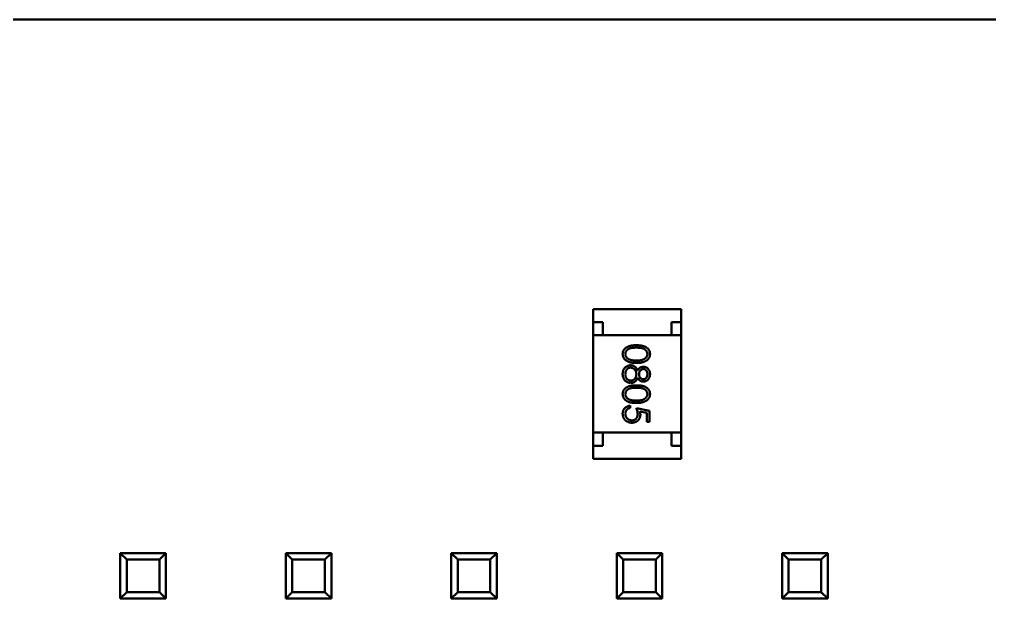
# Model space of a CAD drawing. Header units: millimetres. Extents: x -351 to 1050, y -103 to 376.
# Drawn here: x 92.69 to 107.59, y 236.98 to 245.88 of the extents above; entities that cross this region are included whole.
import ezdxf

# ---------------------------------------------------------------- set-up
doc = ezdxf.new("R2010")
doc.units = ezdxf.units.MM
doc.layers.add('Видимый контур (ГОСТ)', color=7, linetype='Continuous', lineweight=50)

msp = doc.modelspace()

# ---------------------------------------------------------------- linework, layer by layer
at = {"layer": 'Видимый контур (ГОСТ)'}
for p, q in [((58.294, 245.875), (161.454, 245.875)), ((101.504, 241.425), (102.854, 241.425)), ((101.504, 241.425), (101.504, 241.225)), ((102.854, 241.425), (102.854, 241.225)), ((101.504, 241.225), (101.504, 241.025)), ((101.654, 241.225), (101.504, 241.225)), ((101.654, 241.025), (101.654, 241.225)), ((102.704, 241.225), (102.704, 241.025)), ((102.854, 241.225), (102.704, 241.225)), ((102.854, 241.025), (102.854, 241.225)), ((102.854, 241.025), (101.504, 241.025)), ((101.504, 239.525), (101.504, 241.025)), ((101.654, 241.025), (102.704, 241.025)), ((102.854, 239.525), (102.854, 241.025)), ((102.069, 239.94), (102.069, 239.904)), ((102.166, 239.899), (102.366, 239.858)), ((102.325, 239.829), (102.22, 239.851)), ((102.325, 239.693), (102.325, 239.829)), ((102.366, 239.858), (102.366, 239.693)), ((102.366, 239.693), (102.325, 239.693)), ((101.504, 239.525), (101.504, 239.325)), ((102.854, 239.525), (101.504, 239.525)), ((101.654, 239.525), (102.704, 239.525)), ((101.654, 239.325), (101.654, 239.525)), ((102.704, 239.525), (102.704, 239.325)), ((102.854, 239.325), (102.854, 239.525)), ((101.504, 239.325), (101.654, 239.325)), ((101.504, 239.125), (101.504, 239.325)), ((102.704, 239.325), (102.854, 239.325)), ((102.854, 239.125), (102.854, 239.325)), ((101.504, 239.125), (102.854, 239.125)), ((94.244, 236.975), (94.244, 237.675)), ((94.244, 237.675), (94.944, 237.675)), ((94.344, 237.575), (94.244, 237.675)), ((94.344, 237.075), (94.344, 237.575)), ((94.344, 237.575), (94.844, 237.575)), ((94.844, 237.575), (94.944, 237.675)), ((94.844, 237.575), (94.844, 237.075)), ((94.944, 237.675), (94.944, 236.975)), ((96.784, 236.975), (96.784, 237.675)), ((96.784, 237.675), (97.484, 237.675)), ((96.884, 237.575), (96.784, 237.675)), ((96.884, 237.075), (96.884, 237.575)), ((96.884, 237.575), (97.384, 237.575)), ((97.384, 237.575), (97.484, 237.675)), ((97.384, 237.575), (97.384, 237.075)), ((97.484, 237.675), (97.484, 236.975)), ((99.324, 236.975), (99.324, 237.675)), ((99.324, 237.675), (100.024, 237.675)), ((99.424, 237.575), (99.324, 237.675)), ((99.424, 237.075), (99.424, 237.575)), ((99.424, 237.575), (99.924, 237.575)), ((99.924, 237.575), (100.024, 237.675)), ((99.924, 237.575), (99.924, 237.075)), ((100.024, 237.675), (100.024, 236.975)), ((101.864, 236.975), (101.864, 237.675)), ((101.864, 237.675), (102.564, 237.675)), ((101.964, 237.575), (101.864, 237.675)), ((101.964, 237.075), (101.964, 237.575)), ((101.964, 237.575), (102.464, 237.575)), ((102.464, 237.575), (102.564, 237.675)), ((102.464, 237.575), (102.464, 237.075)), ((102.564, 237.675), (102.564, 236.975)), ((104.404, 236.975), (104.404, 237.675)), ((104.404, 237.675), (105.104, 237.675)), ((104.504, 237.575), (104.404, 237.675)), ((104.504, 237.075), (104.504, 237.575)), ((104.504, 237.575), (105.004, 237.575)), ((105.004, 237.575), (105.104, 237.675)), ((105.004, 237.575), (105.004, 237.075)), ((105.104, 237.675), (105.104, 236.975)), ((94.244, 236.975), (94.344, 237.075)), ((94.944, 236.975), (94.244, 236.975)), ((94.844, 237.075), (94.344, 237.075)), ((94.944, 236.975), (94.844, 237.075)), ((96.784, 236.975), (96.884, 237.075)), ((97.484, 236.975), (96.784, 236.975)), ((97.384, 237.075), (96.884, 237.075)), ((97.484, 236.975), (97.384, 237.075)), ((99.324, 236.975), (99.424, 237.075)), ((100.024, 236.975), (99.324, 236.975)), ((99.924, 237.075), (99.424, 237.075)), ((100.024, 236.975), (99.924, 237.075)), ((101.864, 236.975), (101.964, 237.075)), ((102.564, 236.975), (101.864, 236.975)), ((102.464, 237.075), (101.964, 237.075)), ((102.564, 236.975), (102.464, 237.075)), ((104.404, 236.975), (104.504, 237.075)), ((105.104, 236.975), (104.404, 236.975)), ((105.004, 237.075), (104.504, 237.075)), ((105.104, 236.975), (105.004, 237.075))]:
    msp.add_line(p, q, dxfattribs=at)
for centre, start, end in [((94.594, 237.325), 359.1487, 0.8513), ((97.134, 237.325), 359.1588, 0.8412), ((99.674, 237.325), 359.1691, 0.8309), ((102.214, 237.325), 359.0965, 0.9035), ((104.754, 237.325), 359.106, 0.894)]:
    msp.add_arc(centre, 0.35, start, end, dxfattribs=at)
for points, knots in [([(101.956, 240.734), (101.956, 240.737), (101.956, 240.743), (101.957, 240.753), (101.959, 240.762), (101.961, 240.77), (101.964, 240.779), (101.968, 240.787), (101.973, 240.795), (101.978, 240.803), (101.984, 240.81), (101.99, 240.817), (101.997, 240.824), (102.005, 240.83), (102.014, 240.836), (102.023, 240.841), (102.033, 240.846), (102.044, 240.851), (102.055, 240.855), (102.068, 240.858), (102.082, 240.861), (102.096, 240.864), (102.112, 240.866), (102.129, 240.867), (102.147, 240.868), (102.16, 240.868), (102.166, 240.868)], [0, 0, 0, 0, 0.033787, 0.066622, 0.099285, 0.131361, 0.163585, 0.196104, 0.228902, 0.262158, 0.295991, 0.330218, 0.36506, 0.400951, 0.43762, 0.475708, 0.515381, 0.556414, 0.599765, 0.646424, 0.696431, 0.749782, 0.806573, 0.867436, 0.931887, 1, 1, 1, 1]), ([(102.166, 240.868), (102.172, 240.868), (102.185, 240.868), (102.203, 240.867), (102.22, 240.866), (102.236, 240.864), (102.251, 240.861), (102.264, 240.858), (102.277, 240.855), (102.288, 240.851), (102.299, 240.847), (102.309, 240.842), (102.318, 240.836), (102.327, 240.831), (102.334, 240.824), (102.342, 240.818), (102.348, 240.811), (102.354, 240.803), (102.359, 240.795), (102.364, 240.787), (102.368, 240.779), (102.371, 240.77), (102.373, 240.762), (102.375, 240.753), (102.376, 240.743), (102.376, 240.737), (102.376, 240.734)], [0, 0, 0, 0, 0.068595, 0.133246, 0.194313, 0.251279, 0.304513, 0.354235, 0.400481, 0.443411, 0.484015, 0.523252, 0.561042, 0.5979, 0.633518, 0.668314, 0.702496, 0.736685, 0.770293, 0.803437, 0.835913, 0.86846, 0.900847, 0.933467, 0.966258, 1, 1, 1, 1]), ([(102.166, 240.596), (102.16, 240.596), (102.148, 240.596), (102.13, 240.597), (102.114, 240.598), (102.099, 240.6), (102.084, 240.603), (102.07, 240.606), (102.058, 240.61), (102.046, 240.614), (102.035, 240.619), (102.025, 240.624), (102.016, 240.629), (102.007, 240.635), (101.999, 240.642), (101.991, 240.649), (101.984, 240.656), (101.978, 240.664), (101.973, 240.672), (101.968, 240.68), (101.965, 240.688), (101.961, 240.697), (101.959, 240.706), (101.957, 240.715), (101.956, 240.725), (101.956, 240.731), (101.956, 240.734)], [0, 0, 0, 0, 0.065063, 0.126773, 0.185516, 0.240765, 0.29298, 0.34225, 0.388919, 0.432776, 0.474628, 0.514775, 0.553606, 0.591426, 0.628028, 0.663804, 0.698984, 0.733591, 0.767628, 0.801208, 0.834264, 0.866981, 0.89972, 0.932702, 0.966176, 1, 1, 1, 1]), ([(102.166, 240.832), (102.161, 240.832), (102.15, 240.832), (102.135, 240.831), (102.121, 240.83), (102.108, 240.829), (102.096, 240.827), (102.085, 240.825), (102.075, 240.823), (102.066, 240.82), (102.058, 240.816), (102.05, 240.813), (102.043, 240.809), (102.036, 240.805), (102.03, 240.8), (102.024, 240.795), (102.019, 240.789), (102.013, 240.782), (102.007, 240.772), (102.001, 240.759), (101.998, 240.746), (101.997, 240.737), (101.997, 240.733)], [0, 0, 0, 0, 0.072951, 0.141584, 0.205926, 0.265301, 0.320597, 0.371817, 0.41879, 0.461699, 0.502134, 0.540804, 0.578181, 0.614297, 0.649678, 0.684299, 0.718359, 0.752081, 0.817652, 0.879722, 0.939966, 1, 1, 1, 1]), ([(101.997, 240.733), (101.997, 240.728), (101.997, 240.72), (102.001, 240.707), (102.006, 240.694), (102.013, 240.684), (102.019, 240.677), (102.024, 240.671), (102.029, 240.666), (102.036, 240.662), (102.042, 240.658), (102.049, 240.654), (102.057, 240.65), (102.063, 240.648), (102.066, 240.647)], [0, 0, 0, 0, 0.112813, 0.225394, 0.339595, 0.459675, 0.521735, 0.583926, 0.648174, 0.713881, 0.781004, 0.851451, 0.924051, 1, 1, 1, 1]), ([(102.335, 240.733), (102.335, 240.737), (102.335, 240.746), (102.331, 240.759), (102.326, 240.772), (102.319, 240.782), (102.313, 240.789), (102.308, 240.795), (102.303, 240.8), (102.296, 240.804), (102.29, 240.809), (102.282, 240.813), (102.275, 240.816), (102.266, 240.82), (102.257, 240.823), (102.247, 240.825), (102.236, 240.827), (102.224, 240.829), (102.211, 240.83), (102.197, 240.831), (102.182, 240.832), (102.171, 240.832), (102.166, 240.832)], [0, 0, 0, 0, 0.060387, 0.120883, 0.182755, 0.247811, 0.281299, 0.315088, 0.349702, 0.384857, 0.420966, 0.458511, 0.497175, 0.537602, 0.580503, 0.627468, 0.678388, 0.733983, 0.793747, 0.857714, 0.926698, 1, 1, 1, 1]), ([(102.376, 240.734), (102.376, 240.731), (102.376, 240.725), (102.375, 240.715), (102.373, 240.706), (102.371, 240.697), (102.368, 240.688), (102.364, 240.68), (102.359, 240.672), (102.354, 240.664), (102.348, 240.656), (102.341, 240.649), (102.334, 240.642), (102.326, 240.636), (102.317, 240.63), (102.308, 240.624), (102.297, 240.619), (102.286, 240.614), (102.275, 240.61), (102.262, 240.606), (102.248, 240.603), (102.234, 240.6), (102.218, 240.598), (102.202, 240.597), (102.184, 240.596), (102.172, 240.596), (102.166, 240.596)], [0, 0, 0, 0, 0.033788, 0.067194, 0.099862, 0.132567, 0.165151, 0.197913, 0.231319, 0.265083, 0.299255, 0.334399, 0.369943, 0.406284, 0.444064, 0.482998, 0.523354, 0.565537, 0.609613, 0.656391, 0.705885, 0.758325, 0.813832, 0.872795, 0.934722, 1, 1, 1, 1]), ([(102.166, 240.632), (102.171, 240.632), (102.18, 240.632), (102.194, 240.633), (102.207, 240.634), (102.22, 240.635), (102.231, 240.637), (102.243, 240.639), (102.253, 240.642), (102.263, 240.645), (102.272, 240.649), (102.28, 240.653), (102.288, 240.657), (102.295, 240.661), (102.302, 240.666), (102.308, 240.671), (102.313, 240.677), (102.319, 240.684), (102.326, 240.694), (102.331, 240.707), (102.335, 240.72), (102.335, 240.728), (102.335, 240.733)], [0, 0, 0, 0, 0.065681, 0.128486, 0.188175, 0.245106, 0.299448, 0.350823, 0.399942, 0.446672, 0.491255, 0.533376, 0.573853, 0.612526, 0.649597, 0.685532, 0.720106, 0.753838, 0.818925, 0.880493, 0.940311, 1, 1, 1, 1]), ([(101.956, 240.425), (101.956, 240.43), (101.956, 240.441), (101.958, 240.456), (101.961, 240.47), (101.965, 240.483), (101.971, 240.495), (101.977, 240.507), (101.985, 240.517), (101.994, 240.526), (102.004, 240.534), (102.014, 240.541), (102.024, 240.547), (102.035, 240.552), (102.046, 240.555), (102.057, 240.558), (102.068, 240.56), (102.076, 240.56), (102.079, 240.56)], [0, 0, 0, 0, 0.078556, 0.152863, 0.22356, 0.290375, 0.355403, 0.418291, 0.480389, 0.543073, 0.604924, 0.664398, 0.721943, 0.778375, 0.83383, 0.888861, 0.944089, 1, 1, 1, 1]), ([(102.066, 240.647), (102.069, 240.646), (102.076, 240.643), (102.088, 240.64), (102.099, 240.638), (102.112, 240.635), (102.125, 240.634), (102.138, 240.633), (102.152, 240.632), (102.161, 240.632), (102.166, 240.632)], [0, 0, 0, 0, 0.110588, 0.224542, 0.342503, 0.464324, 0.590756, 0.722227, 0.858843, 1, 1, 1, 1]), ([(102.079, 240.56), (102.082, 240.56), (102.088, 240.56), (102.096, 240.559), (102.104, 240.558), (102.112, 240.556), (102.119, 240.553), (102.127, 240.55), (102.134, 240.546), (102.141, 240.542), (102.147, 240.536), (102.154, 240.531), (102.16, 240.524), (102.166, 240.517), (102.172, 240.509), (102.178, 240.5), (102.184, 240.491), (102.187, 240.485), (102.189, 240.481)], [0, 0, 0, 0, 0.058854, 0.116315, 0.172675, 0.22878, 0.28458, 0.340257, 0.39663, 0.453507, 0.512318, 0.572648, 0.636022, 0.702363, 0.771483, 0.844184, 0.92007, 1, 1, 1, 1]), ([(102, 240.319), (101.996, 240.322), (101.989, 240.328), (101.98, 240.339), (101.973, 240.351), (101.967, 240.364), (101.962, 240.378), (101.958, 240.392), (101.956, 240.408), (101.956, 240.419), (101.956, 240.425)], [0, 0, 0, 0, 0.119283, 0.237093, 0.354796, 0.474576, 0.59746, 0.724926, 0.858883, 1, 1, 1, 1]), ([(102.078, 240.524), (102.075, 240.524), (102.067, 240.524), (102.057, 240.521), (102.047, 240.517), (102.037, 240.512), (102.028, 240.505), (102.02, 240.497), (102.013, 240.487), (102.007, 240.477), (102.002, 240.465), (101.999, 240.452), (101.997, 240.438), (101.997, 240.429), (101.997, 240.424)], [0, 0, 0, 0, 0.074898, 0.148596, 0.224471, 0.302323, 0.381919, 0.461149, 0.542417, 0.626716, 0.714597, 0.804903, 0.900127, 1, 1, 1, 1]), ([(101.997, 240.424), (101.997, 240.421), (101.997, 240.413), (101.998, 240.403), (102, 240.393), (102.003, 240.383), (102.007, 240.374), (102.011, 240.366), (102.016, 240.358), (102.022, 240.351), (102.029, 240.345), (102.036, 240.339), (102.043, 240.335), (102.05, 240.331), (102.058, 240.328), (102.065, 240.326), (102.074, 240.324), (102.079, 240.324), (102.082, 240.324)], [0, 0, 0, 0, 0.076559, 0.149161, 0.218827, 0.285567, 0.350313, 0.414125, 0.477179, 0.540368, 0.602202, 0.662034, 0.719934, 0.775907, 0.831115, 0.886667, 0.942552, 1, 1, 1, 1]), ([(102.166, 240.422), (102.166, 240.426), (102.166, 240.433), (102.165, 240.443), (102.163, 240.453), (102.16, 240.462), (102.156, 240.471), (102.151, 240.479), (102.146, 240.487), (102.14, 240.495), (102.133, 240.502), (102.126, 240.508), (102.119, 240.513), (102.111, 240.517), (102.103, 240.52), (102.095, 240.522), (102.087, 240.524), (102.081, 240.524), (102.078, 240.524)], [0, 0, 0, 0, 0.071269, 0.139812, 0.206497, 0.271535, 0.336082, 0.400528, 0.464984, 0.53005, 0.594423, 0.655583, 0.714849, 0.772115, 0.828999, 0.885122, 0.942079, 1, 1, 1, 1]), ([(102.082, 240.324), (102.085, 240.324), (102.09, 240.324), (102.098, 240.326), (102.106, 240.328), (102.113, 240.331), (102.12, 240.335), (102.127, 240.34), (102.134, 240.346), (102.141, 240.353), (102.147, 240.36), (102.152, 240.368), (102.156, 240.376), (102.16, 240.384), (102.163, 240.393), (102.165, 240.403), (102.166, 240.412), (102.166, 240.419), (102.166, 240.422)], [0, 0, 0, 0, 0.057339, 0.113063, 0.169181, 0.225775, 0.283826, 0.343454, 0.405907, 0.471392, 0.538003, 0.603064, 0.667602, 0.732225, 0.797005, 0.863048, 0.930357, 1, 1, 1, 1]), ([(102.189, 240.481), (102.191, 240.486), (102.196, 240.495), (102.205, 240.507), (102.215, 240.517), (102.226, 240.525), (102.237, 240.532), (102.249, 240.536), (102.261, 240.539), (102.27, 240.539), (102.274, 240.54)], [0, 0, 0, 0, 0.14586, 0.282426, 0.41085, 0.535029, 0.654701, 0.770133, 0.884556, 1, 1, 1, 1]), ([(102.273, 240.504), (102.271, 240.504), (102.267, 240.503), (102.261, 240.502), (102.255, 240.5), (102.249, 240.498), (102.243, 240.494), (102.238, 240.49), (102.233, 240.485), (102.227, 240.48), (102.223, 240.473), (102.219, 240.467), (102.215, 240.46), (102.212, 240.453), (102.21, 240.446), (102.208, 240.438), (102.207, 240.431), (102.207, 240.426), (102.207, 240.423)], [0, 0, 0, 0, 0.054564, 0.107826, 0.161924, 0.21751, 0.274498, 0.334815, 0.397555, 0.464755, 0.532901, 0.600097, 0.665354, 0.731084, 0.796883, 0.863292, 0.930831, 1, 1, 1, 1]), ([(102.207, 240.423), (102.207, 240.419), (102.207, 240.413), (102.209, 240.403), (102.212, 240.393), (102.216, 240.384), (102.221, 240.375), (102.227, 240.367), (102.234, 240.361), (102.241, 240.355), (102.25, 240.35), (102.258, 240.347), (102.266, 240.345), (102.271, 240.345), (102.274, 240.345)], [0, 0, 0, 0, 0.08969, 0.178494, 0.266838, 0.356558, 0.445334, 0.530806, 0.614076, 0.697707, 0.779142, 0.855354, 0.928557, 1, 1, 1, 1]), ([(102.335, 240.424), (102.335, 240.427), (102.335, 240.433), (102.334, 240.441), (102.333, 240.448), (102.331, 240.456), (102.328, 240.463), (102.325, 240.469), (102.321, 240.475), (102.317, 240.481), (102.312, 240.486), (102.307, 240.491), (102.302, 240.495), (102.297, 240.498), (102.291, 240.501), (102.285, 240.502), (102.279, 240.504), (102.275, 240.504), (102.273, 240.504)], [0, 0, 0, 0, 0.075243, 0.147209, 0.216447, 0.284025, 0.350655, 0.415031, 0.47963, 0.544652, 0.608044, 0.667828, 0.725114, 0.780992, 0.835527, 0.889438, 0.944072, 1, 1, 1, 1]), ([(102.376, 240.422), (102.376, 240.417), (102.376, 240.407), (102.373, 240.392), (102.369, 240.378), (102.362, 240.365), (102.355, 240.352), (102.346, 240.341), (102.335, 240.332), (102.324, 240.324), (102.312, 240.317), (102.299, 240.312), (102.286, 240.309), (102.277, 240.309), (102.273, 240.309)], [0, 0, 0, 0, 0.08941, 0.176306, 0.262626, 0.349446, 0.435498, 0.518928, 0.601355, 0.684256, 0.765807, 0.844877, 0.92228, 1, 1, 1, 1]), ([(102.274, 240.54), (102.278, 240.539), (102.287, 240.539), (102.299, 240.536), (102.312, 240.531), (102.324, 240.524), (102.336, 240.516), (102.346, 240.506), (102.355, 240.494), (102.363, 240.481), (102.369, 240.468), (102.373, 240.453), (102.376, 240.438), (102.376, 240.428), (102.376, 240.422)], [0, 0, 0, 0, 0.074058, 0.14887, 0.226668, 0.307735, 0.391157, 0.473929, 0.557928, 0.644989, 0.733364, 0.821092, 0.909287, 1, 1, 1, 1]), ([(102.274, 240.345), (102.276, 240.345), (102.28, 240.345), (102.285, 240.346), (102.291, 240.348), (102.296, 240.35), (102.301, 240.353), (102.306, 240.356), (102.311, 240.36), (102.316, 240.365), (102.321, 240.37), (102.325, 240.376), (102.328, 240.383), (102.331, 240.39), (102.333, 240.398), (102.334, 240.406), (102.335, 240.415), (102.335, 240.421), (102.335, 240.424)], [0, 0, 0, 0, 0.050902, 0.101034, 0.151084, 0.203062, 0.256248, 0.310847, 0.368769, 0.430015, 0.49252, 0.556049, 0.621996, 0.690192, 0.761385, 0.836356, 0.915487, 1, 1, 1, 1]), ([(101.956, 240.119), (101.956, 240.122), (101.956, 240.128), (101.957, 240.137), (101.959, 240.146), (101.961, 240.155), (101.964, 240.163), (101.968, 240.172), (101.973, 240.18), (101.978, 240.188), (101.984, 240.195), (101.99, 240.202), (101.997, 240.209), (102.005, 240.215), (102.014, 240.221), (102.023, 240.226), (102.033, 240.231), (102.044, 240.235), (102.055, 240.239), (102.068, 240.243), (102.082, 240.246), (102.096, 240.248), (102.112, 240.25), (102.129, 240.251), (102.147, 240.252), (102.16, 240.252), (102.166, 240.252)], [0, 0, 0, 0, 0.033787, 0.066622, 0.099285, 0.131361, 0.163585, 0.196104, 0.228902, 0.262158, 0.295991, 0.330218, 0.36506, 0.400951, 0.43762, 0.475708, 0.515381, 0.556414, 0.599765, 0.646424, 0.696431, 0.749782, 0.806573, 0.867436, 0.931887, 1, 1, 1, 1]), ([(102.083, 240.288), (102.079, 240.288), (102.071, 240.289), (102.06, 240.29), (102.049, 240.292), (102.038, 240.296), (102.028, 240.3), (102.018, 240.305), (102.009, 240.311), (102.003, 240.316), (102, 240.319)], [0, 0, 0, 0, 0.128158, 0.253673, 0.377325, 0.499385, 0.622918, 0.745839, 0.871395, 1, 1, 1, 1]), ([(102.189, 240.366), (102.187, 240.362), (102.184, 240.356), (102.179, 240.347), (102.173, 240.339), (102.167, 240.331), (102.161, 240.324), (102.155, 240.317), (102.149, 240.312), (102.142, 240.307), (102.136, 240.302), (102.129, 240.299), (102.122, 240.295), (102.114, 240.293), (102.107, 240.291), (102.099, 240.289), (102.091, 240.289), (102.085, 240.288), (102.083, 240.288)], [0, 0, 0, 0, 0.079525, 0.1551, 0.22722, 0.295911, 0.362056, 0.42552, 0.485813, 0.544495, 0.60146, 0.657841, 0.713974, 0.769468, 0.82613, 0.882885, 0.940701, 1, 1, 1, 1]), ([(102.166, 240.252), (102.172, 240.252), (102.185, 240.252), (102.203, 240.251), (102.22, 240.25), (102.236, 240.248), (102.251, 240.246), (102.264, 240.243), (102.277, 240.24), (102.288, 240.236), (102.299, 240.231), (102.309, 240.226), (102.318, 240.221), (102.327, 240.215), (102.334, 240.209), (102.342, 240.202), (102.348, 240.195), (102.354, 240.188), (102.359, 240.18), (102.364, 240.172), (102.368, 240.164), (102.371, 240.155), (102.373, 240.146), (102.375, 240.137), (102.376, 240.128), (102.376, 240.122), (102.376, 240.119)], [0, 0, 0, 0, 0.068595, 0.133246, 0.194313, 0.251279, 0.304513, 0.354235, 0.400481, 0.443411, 0.484015, 0.523252, 0.561042, 0.5979, 0.633518, 0.668314, 0.702496, 0.736685, 0.770293, 0.803437, 0.835913, 0.86846, 0.900847, 0.933467, 0.966258, 1, 1, 1, 1]), ([(102.273, 240.309), (102.268, 240.309), (102.26, 240.309), (102.247, 240.312), (102.236, 240.317), (102.225, 240.323), (102.215, 240.331), (102.205, 240.341), (102.196, 240.352), (102.192, 240.361), (102.189, 240.366)], [0, 0, 0, 0, 0.121904, 0.239413, 0.35541, 0.472091, 0.592859, 0.718703, 0.854892, 1, 1, 1, 1]), ([(102.166, 239.981), (102.16, 239.981), (102.148, 239.981), (102.13, 239.982), (102.114, 239.983), (102.099, 239.985), (102.084, 239.987), (102.07, 239.991), (102.058, 239.994), (102.046, 239.998), (102.035, 240.003), (102.025, 240.008), (102.016, 240.014), (102.007, 240.02), (101.999, 240.026), (101.991, 240.033), (101.984, 240.04), (101.978, 240.048), (101.973, 240.056), (101.968, 240.064), (101.965, 240.073), (101.961, 240.082), (101.959, 240.091), (101.957, 240.1), (101.956, 240.109), (101.956, 240.115), (101.956, 240.119)], [0, 0, 0, 0, 0.065063, 0.126773, 0.185516, 0.240765, 0.29298, 0.34225, 0.388919, 0.432776, 0.474628, 0.514775, 0.553606, 0.591426, 0.628028, 0.663804, 0.698984, 0.733591, 0.767628, 0.801208, 0.834264, 0.866981, 0.89972, 0.932702, 0.966176, 1, 1, 1, 1]), ([(102.166, 240.216), (102.161, 240.216), (102.15, 240.216), (102.135, 240.216), (102.121, 240.215), (102.108, 240.214), (102.096, 240.212), (102.085, 240.21), (102.075, 240.207), (102.066, 240.204), (102.058, 240.201), (102.05, 240.197), (102.043, 240.194), (102.036, 240.189), (102.03, 240.184), (102.024, 240.179), (102.019, 240.174), (102.013, 240.166), (102.007, 240.156), (102.001, 240.144), (101.998, 240.131), (101.997, 240.122), (101.997, 240.117)], [0, 0, 0, 0, 0.072951, 0.141584, 0.205926, 0.265301, 0.320597, 0.371817, 0.41879, 0.461699, 0.502134, 0.540804, 0.578181, 0.614297, 0.649678, 0.684299, 0.718359, 0.752081, 0.817652, 0.879722, 0.939966, 1, 1, 1, 1]), ([(101.997, 240.117), (101.997, 240.113), (101.997, 240.104), (102.001, 240.091), (102.006, 240.079), (102.013, 240.069), (102.019, 240.061), (102.024, 240.056), (102.029, 240.051), (102.036, 240.046), (102.042, 240.042), (102.049, 240.038), (102.057, 240.035), (102.063, 240.033), (102.066, 240.032)], [0, 0, 0, 0, 0.112813, 0.225394, 0.339595, 0.459675, 0.521735, 0.583926, 0.648174, 0.713881, 0.781004, 0.851451, 0.924051, 1, 1, 1, 1]), ([(102.335, 240.117), (102.335, 240.122), (102.335, 240.131), (102.331, 240.144), (102.326, 240.156), (102.319, 240.166), (102.313, 240.174), (102.308, 240.179), (102.303, 240.184), (102.296, 240.189), (102.29, 240.193), (102.282, 240.197), (102.275, 240.201), (102.266, 240.204), (102.257, 240.207), (102.247, 240.21), (102.236, 240.212), (102.224, 240.213), (102.211, 240.215), (102.197, 240.216), (102.182, 240.216), (102.171, 240.216), (102.166, 240.216)], [0, 0, 0, 0, 0.060387, 0.120883, 0.182755, 0.247811, 0.281299, 0.315088, 0.349702, 0.384857, 0.420966, 0.458511, 0.497175, 0.537602, 0.580503, 0.627468, 0.678388, 0.733983, 0.793747, 0.857714, 0.926698, 1, 1, 1, 1]), ([(102.376, 240.119), (102.376, 240.115), (102.376, 240.109), (102.375, 240.1), (102.373, 240.091), (102.371, 240.082), (102.368, 240.073), (102.364, 240.065), (102.359, 240.056), (102.354, 240.048), (102.348, 240.041), (102.341, 240.034), (102.334, 240.027), (102.326, 240.02), (102.317, 240.014), (102.308, 240.009), (102.297, 240.004), (102.286, 239.999), (102.275, 239.994), (102.262, 239.991), (102.248, 239.988), (102.234, 239.985), (102.218, 239.983), (102.202, 239.982), (102.184, 239.981), (102.172, 239.981), (102.166, 239.981)], [0, 0, 0, 0, 0.033788, 0.067194, 0.099862, 0.132567, 0.165151, 0.197913, 0.231319, 0.265083, 0.299255, 0.334399, 0.369943, 0.406284, 0.444064, 0.482998, 0.523354, 0.565537, 0.609613, 0.656391, 0.705885, 0.758325, 0.813832, 0.872795, 0.934722, 1, 1, 1, 1]), ([(102.166, 240.016), (102.171, 240.017), (102.18, 240.017), (102.194, 240.017), (102.207, 240.018), (102.22, 240.02), (102.231, 240.022), (102.243, 240.024), (102.253, 240.027), (102.263, 240.03), (102.272, 240.033), (102.28, 240.037), (102.288, 240.041), (102.295, 240.046), (102.302, 240.051), (102.308, 240.056), (102.313, 240.061), (102.319, 240.069), (102.326, 240.079), (102.331, 240.091), (102.335, 240.104), (102.335, 240.113), (102.335, 240.117)], [0, 0, 0, 0, 0.065681, 0.128486, 0.188175, 0.245106, 0.299448, 0.350823, 0.399942, 0.446672, 0.491255, 0.533376, 0.573853, 0.612526, 0.649597, 0.685532, 0.720106, 0.753838, 0.818925, 0.880493, 0.940311, 1, 1, 1, 1]), ([(102.066, 240.032), (102.069, 240.03), (102.076, 240.028), (102.088, 240.025), (102.099, 240.022), (102.112, 240.02), (102.125, 240.019), (102.138, 240.017), (102.152, 240.017), (102.161, 240.017), (102.166, 240.016)], [0, 0, 0, 0, 0.110588, 0.224542, 0.342503, 0.464324, 0.590756, 0.722227, 0.858843, 1, 1, 1, 1]), ([(101.956, 239.818), (101.956, 239.822), (101.956, 239.829), (101.958, 239.841), (101.96, 239.852), (101.964, 239.862), (101.968, 239.873), (101.973, 239.882), (101.98, 239.891), (101.987, 239.9), (101.995, 239.908), (102.004, 239.915), (102.013, 239.921), (102.023, 239.926), (102.034, 239.931), (102.045, 239.935), (102.057, 239.938), (102.065, 239.939), (102.069, 239.94)], [0, 0, 0, 0, 0.065421, 0.128708, 0.190236, 0.250724, 0.310637, 0.370766, 0.431615, 0.493523, 0.555883, 0.617342, 0.678668, 0.740711, 0.802985, 0.866803, 0.932347, 1, 1, 1, 1]), ([(102.097, 239.678), (102.094, 239.678), (102.087, 239.678), (102.077, 239.679), (102.068, 239.681), (102.059, 239.682), (102.05, 239.685), (102.041, 239.688), (102.033, 239.692), (102.024, 239.696), (102.016, 239.701), (102.009, 239.706), (102.002, 239.712), (101.995, 239.718), (101.989, 239.724), (101.983, 239.731), (101.978, 239.738), (101.973, 239.746), (101.969, 239.754), (101.966, 239.762), (101.963, 239.77), (101.96, 239.779), (101.958, 239.788), (101.957, 239.798), (101.956, 239.808), (101.956, 239.814), (101.956, 239.818)], [0, 0, 0, 0, 0.044014, 0.087434, 0.130118, 0.172554, 0.214555, 0.256298, 0.298438, 0.340849, 0.382715, 0.423924, 0.464246, 0.504074, 0.543862, 0.583567, 0.623094, 0.663229, 0.703551, 0.743938, 0.784541, 0.82575, 0.867757, 0.910745, 0.954914, 1, 1, 1, 1]), ([(102.069, 239.904), (102.065, 239.903), (102.058, 239.901), (102.047, 239.897), (102.038, 239.893), (102.03, 239.887), (102.023, 239.881), (102.016, 239.874), (102.011, 239.865), (102.006, 239.856), (102.002, 239.846), (101.999, 239.836), (101.997, 239.826), (101.997, 239.819), (101.997, 239.815)], [0, 0, 0, 0, 0.094687, 0.181994, 0.264377, 0.34218, 0.418618, 0.496509, 0.577369, 0.661511, 0.746733, 0.831258, 0.915206, 1, 1, 1, 1]), ([(101.997, 239.815), (101.997, 239.812), (101.997, 239.805), (101.999, 239.795), (102.001, 239.786), (102.004, 239.777), (102.008, 239.768), (102.013, 239.759), (102.019, 239.751), (102.026, 239.744), (102.033, 239.737), (102.041, 239.731), (102.05, 239.726), (102.058, 239.721), (102.068, 239.718), (102.078, 239.716), (102.088, 239.714), (102.095, 239.714), (102.098, 239.714)], [0, 0, 0, 0, 0.064207, 0.126425, 0.18768, 0.248216, 0.308305, 0.369661, 0.431699, 0.495947, 0.559758, 0.622295, 0.683911, 0.745092, 0.80674, 0.869087, 0.93329, 1, 1, 1, 1]), ([(102.228, 239.804), (102.228, 239.799), (102.227, 239.791), (102.226, 239.778), (102.223, 239.766), (102.219, 239.754), (102.214, 239.743), (102.207, 239.732), (102.2, 239.723), (102.191, 239.713), (102.182, 239.705), (102.171, 239.698), (102.161, 239.692), (102.149, 239.687), (102.137, 239.683), (102.124, 239.68), (102.111, 239.678), (102.101, 239.678), (102.097, 239.678)], [0, 0, 0, 0, 0.065808, 0.129394, 0.190894, 0.251281, 0.310815, 0.370371, 0.430768, 0.492881, 0.555104, 0.616067, 0.677256, 0.73826, 0.800762, 0.864778, 0.931045, 1, 1, 1, 1]), ([(102.098, 239.714), (102.102, 239.714), (102.108, 239.714), (102.117, 239.715), (102.126, 239.717), (102.134, 239.72), (102.142, 239.724), (102.149, 239.729), (102.156, 239.734), (102.162, 239.74), (102.168, 239.747), (102.173, 239.754), (102.177, 239.762), (102.181, 239.771), (102.183, 239.78), (102.185, 239.79), (102.186, 239.8), (102.187, 239.807), (102.187, 239.81)], [0, 0, 0, 0, 0.065351, 0.127916, 0.18836, 0.247216, 0.30563, 0.36377, 0.422661, 0.482687, 0.5433, 0.604118, 0.664965, 0.727413, 0.791468, 0.858055, 0.927037, 1, 1, 1, 1]), ([(102.187, 239.81), (102.186, 239.817), (102.186, 239.83), (102.177, 239.871), (102.17, 239.89), (102.166, 239.899)], [0, 0, 0, 0, 0.001976248, 0.001976248, 0.003940074, 0.003940074, 0.003940074, 0.003940074]), ([(102.22, 239.851), (102.221, 239.847), (102.223, 239.839), (102.226, 239.826), (102.227, 239.815), (102.228, 239.808), (102.228, 239.804)], [0, 0, 0, 0, 0.275068, 0.532901, 0.773973, 1, 1, 1, 1])]:
    msp.add_open_spline(points, degree=3, knots=knots, dxfattribs=at)

doc.saveas('drawing.dxf')
